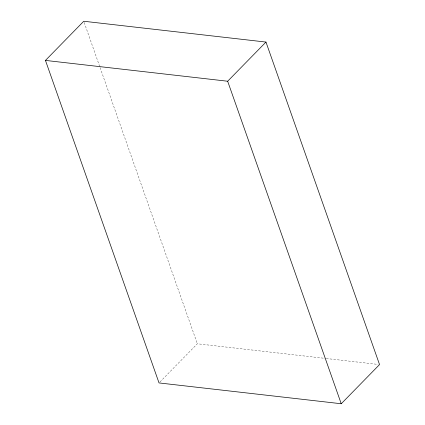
<?xml version="1.0" encoding="UTF-8"?>
<svg xmlns="http://www.w3.org/2000/svg" width="425" height="425" viewBox="0 0 425 425"><rect width="100%" height="100%" fill="white"/><g stroke="black" fill="none" stroke-linecap="round" stroke-linejoin="round"><path stroke-width="0.32" stroke-dasharray="2.12 1.59" d="M159.954 381.985L197.338 343.767L325.608 358.424M326.262 358.498L378.229 364.438M84.203 22.504L99.859 66.964M100.082 67.591L197.338 343.767"/><path stroke-width="0.64" d="M45.454 60.414L83.762 21.25L265.97 42.07L379.546 364.586L341.238 403.75L159.03 382.93L45.454 60.414L227.662 81.233L265.97 42.07M227.662 81.233L341.238 403.75"/></g></svg>
